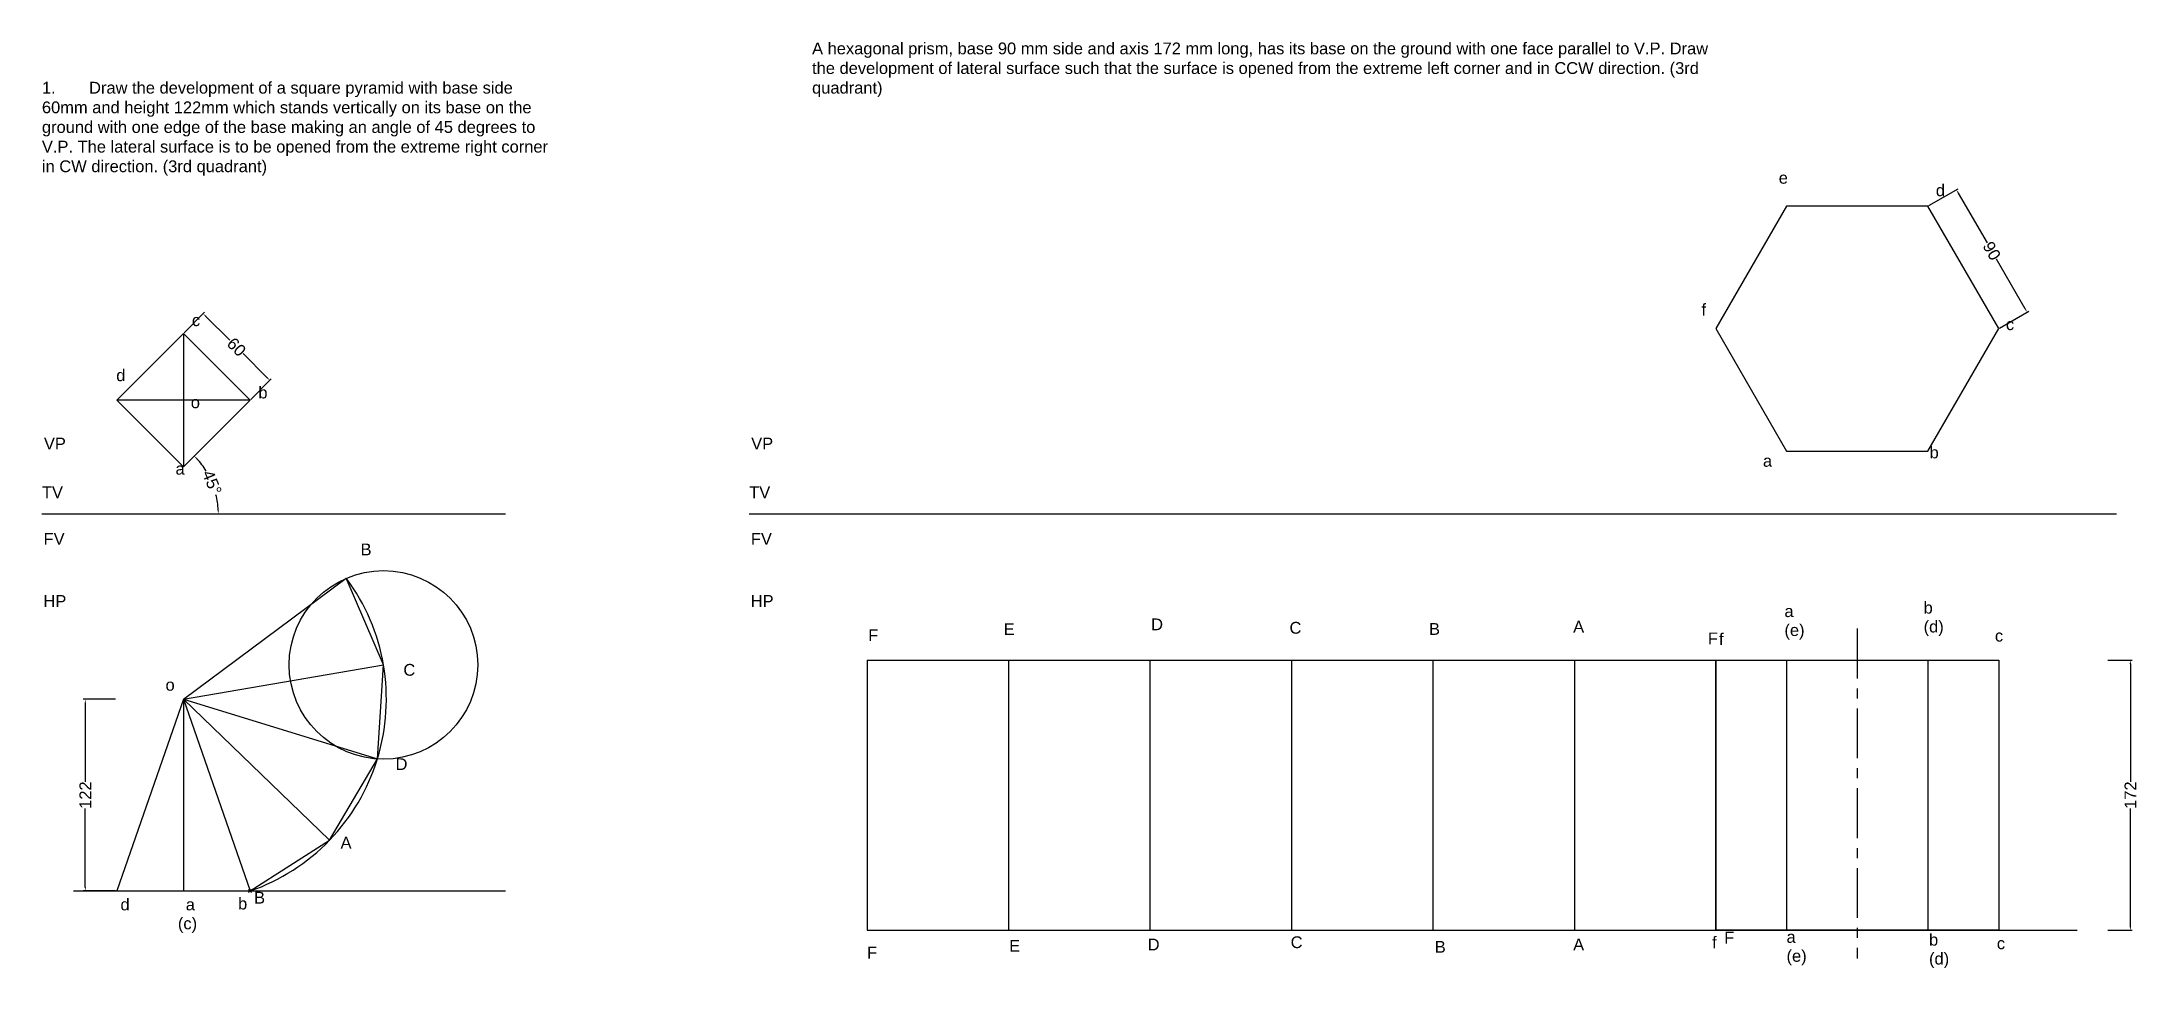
# Model space of a CAD drawing. Header units: millimetres. Extents: x 2630 to 3964, y 981 to 1570.
import ezdxf

# ---------------------------------------------------------------- set-up
doc = ezdxf.new("R2010")
doc.units = ezdxf.units.MM
doc.header["$PDMODE"] = 3
doc.linetypes.add('CENTER', pattern=[50.8, 31.75, -6.35, 6.35, -6.35])
doc.styles.get("Standard").update_dxf_attribs({"font": 'arial.ttf'})
doc.dimstyles.new('ISO-25', dxfattribs={"dimtxt": 7.5, "dimasz": 2.5, "dimexe": 1.25, "dimexo": 0.625, "dimtad": 0, "dimtxsty": 'Standard', "dimcen": 2.5, "dimadec": 0, "dimazin": 0, "dimtfac": 1, "dimtmove": 0, "dimatfit": 3, "dimfxl": 1, "dimarcsym": 0})

# ---------------------------------------------------------------- blocks, each defined once
blk = doc.blocks.new('*D2')
at = {"color": 0, "lineweight": -2, "transparency": 16777216}
for p, q in [((2720.4, 1385.3), (2733.5, 1398.3)), ((2734.3, 1395.7), (2749.5, 1380.5)), ((2773.2, 1356.8), (2758, 1372)), ((2762.9, 1342.9), (2775.9, 1355.9))]:
    blk.add_line(p, q, dxfattribs=at)
at = {"color": 0, "lineweight": 30, "transparency": 16777216}
for points in [[(2734.6, 1396), (2734, 1395.4), (2732.6, 1397.4)], [(2773.5, 1357.1), (2772.9, 1356.5), (2775, 1355)]]:
    blk.add_solid(points, dxfattribs=at)
at = {"layer": 'Defpoints', "color": 0, "lineweight": 30, "transparency": 16777216}
for p in [(2720, 1384.9), (2775, 1355), (2762.4, 1342.4)]:
    blk.add_point(p, dxfattribs=at)
at = {"color": 0, "transparency": 16777216, "insert": (2753.8, 1376.2), "char_height": 7.5, "attachment_point": 5, "rotation": 315}
blk.add_mtext('60', dxfattribs=at)
blk = doc.blocks.new('*D4')
at = {"color": 0, "lineweight": -2, "transparency": 16777216}
for p, q in [((2676.9, 1152), (2656.3, 1152)), ((2657.6, 1149.5), (2657.6, 1099.5)), ((2657.6, 1032.5), (2657.6, 1082.5)), ((2676.9, 1030), (2656.3, 1030))]:
    blk.add_line(p, q, dxfattribs=at)
at = {"color": 0, "lineweight": 30, "transparency": 16777216}
for points in [[(2657.2, 1149.5), (2658, 1149.5), (2657.6, 1152)], [(2657.2, 1032.5), (2658, 1032.5), (2657.6, 1030)]]:
    blk.add_solid(points, dxfattribs=at)
at = {"layer": 'Defpoints', "color": 0, "lineweight": 30, "transparency": 16777216}
for p in [(2677.6, 1152), (2657.6, 1030), (2677.6, 1030)]:
    blk.add_point(p, dxfattribs=at)
at = {"color": 0, "transparency": 16777216, "insert": (2657.6, 1091), "char_height": 7.5, "attachment_point": 5, "rotation": 90}
blk.add_mtext('122', dxfattribs=at)
blk = doc.blocks.new('*D5')
at = {"color": 0, "lineweight": -2, "transparency": 16777216}
for start, end in [(31.4628, 42.2558), (2.7442, 13.5372)]:
    blk.add_arc((2690, 1270), 52.2, start, end, dxfattribs=at)
at = {"color": 0, "lineweight": 30, "transparency": 16777216}
for points in [[(2728.3, 1304.8), (2728.9, 1305.4), (2726.9, 1306.9)], [(2742.6, 1272.5), (2741.7, 1272.5), (2742.2, 1270)]]:
    blk.add_solid(points, dxfattribs=at)
at = {"layer": 'Defpoints', "color": 0, "lineweight": 30, "transparency": 16777216}
for p in [(2762.4, 1342.4), (2720, 1300), (2740.4, 1283.5), (2630, 1270), (2925, 1270)]:
    blk.add_point(p, dxfattribs=at)
at = {"color": 0, "transparency": 16777216, "insert": (2738.2, 1290), "char_height": 7.5, "attachment_point": 5, "rotation": 292.5}
blk.add_mtext('45°', dxfattribs=at)
blk = doc.blocks.new('*D6')
at = {"color": 0, "lineweight": -2, "transparency": 16777216}
for p, q in [((3830.5, 1466.2), (3849.2, 1476.9)), ((3849.3, 1474.2), (3867.6, 1442.5)), ((3891.8, 1400.5), (3873.6, 1432.2)), ((3875.5, 1388.3), (3894.2, 1399))]:
    blk.add_line(p, q, dxfattribs=at)
at = {"color": 0, "lineweight": -3, "transparency": 16777216}
for points in [[(3849.7, 1474.4), (3849, 1473.9), (3848.1, 1476.3)], [(3892.2, 1400.8), (3891.5, 1400.3), (3893.1, 1398.4)]]:
    blk.add_solid(points, dxfattribs=at)
at = {"layer": 'Defpoints', "color": 0, "lineweight": -3, "transparency": 16777216}
for p in [(3830, 1465.9), (3875, 1387.9), (3893.1, 1398.4)]:
    blk.add_point(p, dxfattribs=at)
at = {"color": 0, "lineweight": -3, "transparency": 16777216, "insert": (3870.6, 1437.4), "char_height": 7.5, "attachment_point": 5, "rotation": 300}
blk.add_mtext('90', dxfattribs=at)
blk = doc.blocks.new('*D7')
at = {"color": 0, "lineweight": -2, "transparency": 16777216}
for p, q in [((3944.4, 1177), (3960, 1177)), ((3958.8, 1174.5), (3958.8, 1099.5)), ((3958.8, 1007.5), (3958.8, 1082.5)), ((3944.4, 1005), (3960, 1005))]:
    blk.add_line(p, q, dxfattribs=at)
at = {"color": 0, "lineweight": -3, "transparency": 16777216}
for points in [[(3958.3, 1174.5), (3959.2, 1174.5), (3958.8, 1177)], [(3958.3, 1007.5), (3959.2, 1007.5), (3958.8, 1005)]]:
    blk.add_solid(points, dxfattribs=at)
at = {"layer": 'Defpoints', "color": 0, "lineweight": -3, "transparency": 16777216}
for p in [(3943.8, 1177), (3943.8, 1005), (3958.8, 1005)]:
    blk.add_point(p, dxfattribs=at)
at = {"color": 0, "lineweight": -3, "transparency": 16777216, "insert": (3958.8, 1091), "char_height": 7.5, "attachment_point": 5, "rotation": 90}
blk.add_mtext('172', dxfattribs=at)

msp = doc.modelspace()

# ---------------------------------------------------------------- linework, layer by layer
at = {"lineweight": 30}
for p, q in [((2720, 1384.853), (2720, 1300)), ((2762.426, 1342.426), (2677.574, 1342.426)), ((2720, 1152), (2823.676, 1229.041)), ((2847.299, 1173.887), (2823.676, 1229.041)), ((2720, 1152), (2847.299, 1173.887)), ((2843.454, 1114.011), (2847.299, 1173.887)), ((3155, 1177), (3155, 1005)), ((3155, 1177), (3695, 1177)), ((3245, 1177), (3245, 1005)), ((3245, 1177), (3245, 1005)), ((3335, 1177), (3335, 1005)), ((3335, 1177), (3335, 1005)), ((3425, 1177), (3425, 1005)), ((3425, 1177), (3425, 1005)), ((3515, 1177), (3515, 1005)), ((3515, 1177), (3515, 1005)), ((3605, 1177), (3605, 1005)), ((3605, 1177), (3605, 1005)), ((3695, 1177), (3875, 1177)), ((3695, 1005), (3695, 1177)), ((3695, 1177), (3695, 1005)), ((3740, 1177), (3740, 1005)), ((3830, 1177), (3830, 1005)), ((3875, 1177), (3875, 1005)), ((2720, 1152), (2677.574, 1030)), ((2720, 1152), (2762.426, 1030)), ((2720, 1152), (2720, 1030)), ((2720, 1152), (2812.97, 1062.331)), ((2720, 1152), (2843.454, 1114.011)), ((2812.97, 1062.331), (2843.454, 1114.011)), ((2762.426, 1030), (2812.97, 1062.331)), ((3155, 1005), (3695, 1005)), ((3875, 1005), (3695, 1005))]:
    msp.add_line(p, q, dxfattribs=at)
for p, q in [((2630, 1270), (2925, 1270)), ((3080, 1270), (3950, 1270)), ((2650, 1030), (2925, 1030)), ((3650, 1005), (3925, 1005))]:
    msp.add_line(p, q)
at = {"color": 5, "linetype": 'CENTER'}
msp.add_line((3785, 1197), (3785, 987), dxfattribs=at)
at = {"lineweight": 30}
for points in [[(3740, 1310), (3830, 1310), (3875, 1387.942), (3830, 1465.885), (3740, 1465.885), (3695, 1387.942)], [(2720, 1300), (2762.426, 1342.426), (2720, 1384.853), (2677.574, 1342.426)]]:
    msp.add_lwpolyline(points, close=True, dxfattribs=at)
at = {"color": 4}
msp.add_circle((2847.299, 1173.887), 60, dxfattribs=at)
msp.add_arc((2720, 1152), 129.167, 289.175499, 36.61599, dxfattribs=at)
msp.add_point((2762.426, 1030))

# ---------------------------------------------------------------- texts
for s, p in [('e', (3735.048, 1480.164)), ('d', (3835.013, 1472.174)), ('f', (3685.923, 1396.266)), ('c', (2725.417, 1389.522)), ('c', (3879.572, 1386.967)), ('d', (2677.284, 1354.483)), ('b', (2767.706, 1343.491)), ('o', (2724.73, 1337.308)), ('VP', (2631.274, 1310.996)), ('VP', (3081.274, 1310.996)), ('b', (3831.018, 1305.351)), ('a', (2715, 1295)), ('a', (3725, 1300)), ('TV', (2630, 1280)), ('TV', (3080, 1280)), ('FV', (2631.063, 1250.395)), ('FV', (3081.063, 1250.395)), ('B', (2832.757, 1243.63)), ('HP', (2630.985, 1210.819)), ('HP', (3080.985, 1210.819)), ('C', (2860, 1167)), ('o', (2708.642, 1157.472)), ('D', (2855, 1107)), ('A', (2820, 1057)), ('B', (2765, 1022)), ('d', (2679.984, 1017.661)), ('a', (2721.514, 1017.661)), ('b', (2754.799, 1018.245)), ('(c)', (2716.514, 1005.613)), ('f', (3692.615, 993.509)), ('a', (3740, 997)), ('b', (3830.675, 995.228)), ('(e)', (3740, 984.952)), ('(d)', (3830.675, 983.18)), ('c', (3873.821, 992.934))]:
    msp.add_text(s, height=7.5).set_placement(p)
at = {"lineweight": -3}
for s, p in [('b', (3827.214, 1206.567)), ('E', (3241.896, 1192.878)), ('D', (3335.735, 1195.949)), ('C', (3423.772, 1193.75)), ('B', (3512.543, 1193.017)), ('A', (3604.248, 1194.483)), ('a', (3738.676, 1204.337)), ('(d)', (3827.214, 1194.519)), ('F', (3155.71, 1189.068)), ('F', (3690, 1187)), ('f', (3697.011, 1186.496)), ('(e)', (3738.676, 1192.289)), ('c', (3872.599, 1188.726)), ('C', (3424.506, 993.638)), ('F', (3700.355, 996.57)), ('F', (3155, 987)), ('E', (3245.414, 991.344)), ('D', (3333.534, 992.172)), ('B', (3516.211, 990.706)), ('A', (3604.248, 992.172))]:
    msp.add_text(s, height=7.5, dxfattribs=at).set_placement(p)
at = {"lineweight": -3, "char_height": 7.5, "attachment_point": 1}
for s, width, heights, insert in [('A hexagonal prism, base 90 mm side and axis 172 mm long, has its base on the ground with one face parallel to V.P. Draw the development of lateral surface such that the surface is opened from the extreme left corner and in CCW direction. (3rd quadrant)', 568.4892, [44.046], (3120, 1570)), ('{\\C0;1.^IDraw the development of a square pyramid with base side 60mm and height 122mm which stands vertically on its base on the ground with one edge of the base making an angle of 45 degrees to V.P. The lateral surface is to be opened from the extreme right corner in CW direction. (3rd quadrant)}', 322.33612, [100.484], (2630, 1545))]:
    msp.add_mtext_dynamic_manual_height_columns(s, width=width, gutter_width=37.5, heights=heights, dxfattribs=dict(at, insert=insert))

# ---------------------------------------------------------------- dimensions: what is measured, and where the dimension line sits
at = {"lineweight": -3}
for p1, p2, distance, picture, middle in [((3830, 1465.885), (3875, 1387.942), 20.873, '*D6', (3870.577, 1437.35)), ((3943.75, 1177), (3943.75, 1005), 15, '*D7', (3958.75, 1091))]:
    dim = msp.add_aligned_dim(p1=p1, p2=p2, distance=distance, dimstyle='ISO-25', dxfattribs=at)
    dim.commit()
    dim.dimension.update_dxf_attribs({"geometry": picture, "text_midpoint": middle})
for p1, p2, distance, picture, middle in [((2720, 1384.853), (2762.426, 1342.426), 17.782, '*D2', (2753.787, 1376.213)), ((2677.574, 1152), (2677.574, 1030), -20, '*D4', (2657.574, 1091))]:
    dim = msp.add_aligned_dim(p1=p1, p2=p2, distance=distance, dimstyle='ISO-25')
    dim.commit()
    dim.dimension.update_dxf_attribs({"geometry": picture, "text_midpoint": middle})
dim = msp.add_angular_dim_2l(base=(2740.423, 1283.511), line1=((2630, 1270), (2925, 1270)), line2=((2720, 1300), (2762.426, 1342.426)), dimstyle='ISO-25')
dim.commit()
dim.dimension.update_dxf_attribs({"geometry": '*D5', "text_midpoint": (2738.228, 1289.977)})

doc.saveas('drawing.dxf')
